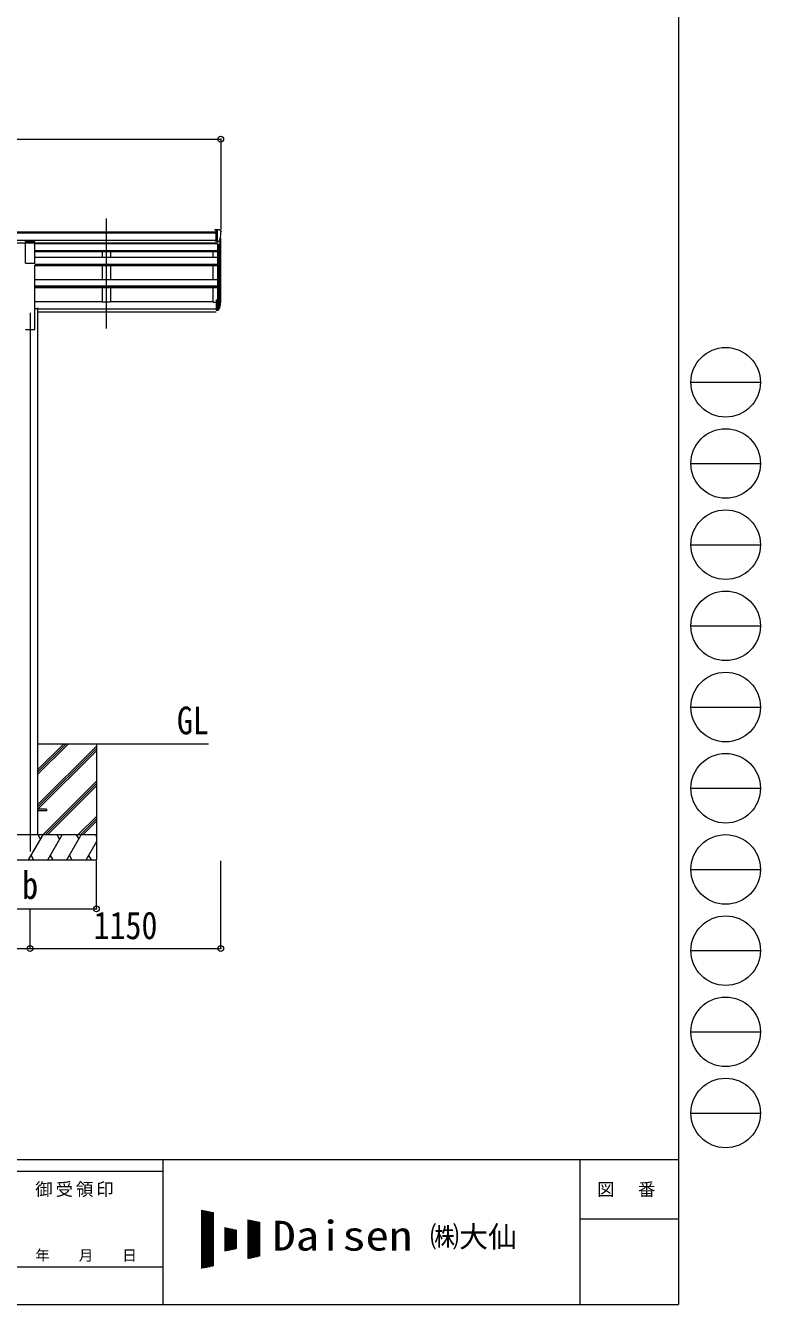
# Model space of a CAD drawing. Units: millimetres at full size; details may follow other scales. Extents: x -9783 to 33612, y -6828 to 13322.
# Drawn here: x 5457 to 9892, y -6828 to 890 of the extents above; entities that cross this region are included whole.
import ezdxf
from ezdxf.enums import TextEntityAlignment as Align

# ---------------------------------------------------------------- set-up
doc = ezdxf.new("R2010")
doc.units = ezdxf.units.MM
doc.header["$LTSCALE"] = 35
doc.header["$PDMODE"] = 32
doc.header["$PDSIZE"] = 35
for name, color, linetype, lineweight in [('0-0_0', 7, 'Continuous', 9), ('0-1_本体', 4, 'Continuous', 9), ('0-2_部品', 7, 'Continuous', 9), ('0-8_PARTS2', 2, 'Continuous', 9), ('0-A_寸法', 6, 'Continuous', 9), ('F-0_240', 7, 'Continuous', 9)]:
    doc.layers.add(name, color=color, linetype=linetype, lineweight=lineweight)
doc.styles.add('ＭＳ ゴシック', font='')
doc.styles.get('ＭＳ ゴシック').set_extended_font_data('MS Gothic')

msp = doc.modelspace()

# ---------------------------------------------------------------- linework, layer by layer
at = {"layer": '0-0_0'}
for p, q in [((5529.9, -3444.26), (6560.7, -3444.26)), ((5529.9, -3629.89), (5715.53, -3444.26)), ((5529.9, -3615.75), (5701.39, -3444.26)), ((5529.9, -3601.61), (5687.24, -3444.26)), ((5529.9, -3813.74), (5884.7, -3458.94)), ((5884.7, -3444.26), (5884.7, -4144.26)), ((5529.9, -3827.88), (5884.7, -3473.08)), ((5532.16, -3839.76), (5884.7, -3487.22)), ((5561.5, -3994.26), (5884.7, -3671.07)), ((5575.65, -3994.26), (5884.7, -3685.21)), ((5589.79, -3994.26), (5884.7, -3699.35)), ((5773.64, -3994.26), (5884.7, -3883.2)), ((5787.78, -3994.26), (5884.7, -3897.34)), ((5801.92, -3994.26), (5884.7, -3911.49)), ((5884.7, -3994.26), (5084.7, -3994.26)), ((5475.85, -4144.26), (5562.46, -3994.26)), ((5547.46, -4020.24), (5532.45, -3994.26)), ((5591.32, -4144.26), (5677.93, -3994.26)), ((5662.93, -4020.24), (5647.93, -3994.26)), ((5706.79, -4144.26), (5793.4, -3994.26)), ((5763.4, -3994.26), (5778.4, -4020.24)), ((5878.87, -3994.26), (5884.7, -4004.36)), ((5822.26, -4144.26), (5884.7, -4036.12)), ((5084.7, -4144.26), (5884.7, -4144.26)), ((5490.85, -4118.28), (5505.85, -4144.26)), ((5606.32, -4118.28), (5621.32, -4144.26)), ((5721.79, -4118.28), (5736.79, -4144.26)), ((5837.26, -4118.28), (5852.26, -4144.26))]:
    msp.add_line(p, q, dxfattribs=at)
at = {"layer": '0-1_本体'}
for p, q in [((1261.2, -355.71), (6608.2, -355.71)), ((1261.2, -361.06), (6608.2, -361.06)), ((1261.2, -404.59), (6608.2, -404.59)), ((1261.2, -422.26), (6608.2, -422.26)), ((6608.2, -424.63), (5512.2, -424.63)), ((6614.7, -427.63), (5512.2, -427.63)), ((5919.7, -424.63), (5919.7, -427.63)), ((5969.7, -424.63), (5969.7, -427.63)), ((6589.7, -427.63), (6589.7, -424.63)), ((6614.7, -427.09), (6614.7, -777.58)), ((6620.7, -426.62), (6620.7, -822.02)), ((6630.41, -411.26), (6630.41, -804.02)), ((6634.7, -781.44), (6634.7, -392.46)), ((6614.7, -469.79), (5512.2, -469.79)), ((6614.7, -471.18), (5512.2, -471.18)), ((6614.7, -474.96), (5512.2, -474.96)), ((6614.7, -511.03), (5512.2, -511.03)), ((5919.7, -474.96), (5919.7, -511.03)), ((5969.7, -474.96), (5969.7, -511.03)), ((6589.7, -511.03), (6589.7, -474.96)), ((6614.7, -551.77), (5512.2, -551.77)), ((6614.7, -553.25), (5512.2, -553.25)), ((5512.2, -944.28), (5512.2, -556.05)), ((6614.7, -560.04), (5512.2, -560.04)), ((5919.7, -560.04), (5919.7, -643.39)), ((5969.7, -560.04), (5969.7, -643.39)), ((6589.7, -643.39), (6589.7, -560.04)), ((5512.2, -643.39), (6614.7, -643.39)), ((6614.7, -682.61), (5512.2, -682.61)), ((6614.7, -684.08), (5512.2, -684.08)), ((6614.7, -693.74), (5512.2, -693.74)), ((5919.7, -693.57), (5919.7, -779.81)), ((5969.7, -693.57), (5969.7, -779.81)), ((6589.7, -779.81), (6589.7, -693.74)), ((5512.2, -774.99), (5919.7, -774.99)), ((5512.2, -817.9), (5529.9, -817.9)), ((5529.9, -814.26), (5529.9, -3994.26)), ((5529.9, -819.3), (6608.2, -819.3)), ((5529.9, -820.68), (6608.2, -820.68)), ((5529.9, -837.85), (6608.2, -837.85)), ((5969.7, -779.79), (5919.7, -779.79)), ((5969.7, -774.99), (6589.7, -774.99)), ((6589.7, -779.79), (6608.2, -779.79)), ((5457.2, -944.28), (5512.2, -944.28))]:
    msp.add_line(p, q, dxfattribs=at)
at = {"layer": '0-2_部品'}
for p, q in [((6608.4, -342.63), (6598.4, -342.71)), ((6598.4, -344.23), (6598.4, -342.71)), ((6608.4, -414.61), (6608.4, -342.63)), ((6626.9, -342.63), (6608.4, -342.63)), ((6614.9, -415.61), (6614.9, -342.63)), ((6626.9, -342.63), (6629.23, -342.77)), ((6629.99, -343.19), (6634.05, -349)), ((6636.9, -352), (6636.9, -352.63)), ((5457.4, -412.86), (5512.4, -412.86)), ((5457.4, -544.57), (5457.4, -412.86)), ((5512.4, -544.57), (5512.4, -412.86)), ((6608.4, -414.61), (6614.9, -414.61)), ((6614.9, -415.61), (6620.11, -415.29)), ((6622.52, -413.8), (6631.8, -397.73)), ((5457.4, -544.57), (5512.4, -544.57)), ((6608.4, -766.1), (6608.4, -827.17)), ((6608.4, -766.1), (6614.9, -766.1)), ((6614.9, -766.1), (6614.9, -827.99)), ((6608.4, -804.41), (6614.9, -804.41)), ((6608.4, -809.81), (6614.9, -809.81)), ((6608.4, -827.17), (6614.9, -827.17)), ((6614.9, -810.81), (6620.03, -810.81)), ((6614.9, -812.81), (6619.74, -812.81)), ((6614.9, -827.99), (6619.74, -827.99)), ((6621.33, -810.06), (6631.08, -791.65)), ((6632.5, -792.14), (6622.34, -811.31)), ((6629.92, -809), (6622.34, -826.49))]:
    msp.add_line(p, q, dxfattribs=at)
at = {"layer": '0-2_部品', "color": 4}
msp.add_line((5584.3, -3839.76), (5529.5, -3839.76), dxfattribs=at)
msp.add_lwpolyline([(5584.3, -3839.76), (5584.3, -3848.76), (5529.5, -3848.76)], dxfattribs=at)
at = {"layer": '0-2_部品'}
for centre, radius, start, end in [((6629.17, -343.77), 1, 35, 86.5), ((6434.9, -352.63), 202, 347.09739, 0), ((6633.9, -352), 3, 0, 87), ((6619.92, -412.3), 3, 273.5, 330), ((6546.95, -765.7), 88.05, 342.78929, 2.77608), ((6546.24, -769.97), 89.07, 345.58812, 5.50424), ((6619.74, -809.81), 3, 270, 330), ((6619.74, -824.99), 3, 270, 330), ((6620.03, -809.31), 1.5, 270, 330), ((6501.68, -772.92), 133.22, 344.28698, 356.72013)]:
    msp.add_arc(centre, radius, start, end, dxfattribs=at)
at = {"layer": '0-8_PARTS2'}
for p, q in [((5944.7, -938.05), (5944.7, -275.53)), ((5484.7, -844.26), (5484.7, -4094.26))]:
    msp.add_line(p, q, dxfattribs=at)
at = {"layer": '0-A_寸法'}
for p, q in [((1234.7, 204.1), (6634.7, 204.1)), ((6634.7, 204.1), (6634.7, -341.52)), ((5884.7, -4440.65), (5884.7, -4151.68)), ((6634.7, -4680.62), (6634.7, -4151.68)), ((5084.7, -4440.65), (5884.7, -4440.65)), ((5484.7, -4680.62), (5484.7, -4440.65)), ((2384.7, -4680.62), (5484.7, -4680.62)), ((5484.7, -4680.62), (6634.7, -4680.62))]:
    msp.add_line(p, q, dxfattribs=at)
for p in [(6634.7, 204.1), (5884.7, -4440.65), (5484.7, -4680.62), (6634.7, -4680.62)]:
    msp.add_point(p, dxfattribs=at)
at = {"layer": 'F-0_240', "color": 5}
for p, q in [((9396.97, 6751.9), (9396.97, -6828.1)), ((-9783.03, -5953.1), (9396.97, -5953.1)), ((6285.75, -5953.1), (6285.75, -6828.1)), ((8801.97, -5953.1), (8801.97, -6828.1)), ((-9783.03, -6023.1), (6285.75, -6023.1)), ((8801.97, -6311.85), (9396.97, -6311.85)), ((5305.75, -6600.6), (6285.75, -6600.6)), ((-9783.03, -6828.1), (9396.97, -6828.1))]:
    msp.add_line(p, q, dxfattribs=at)
at = {"layer": 'F-0_240', "color": 4}
for p, q in [((9471.77, -1263.1), (9891.77, -1263.1)), ((9471.77, -1753.1), (9891.77, -1753.1)), ((9471.77, -2243.1), (9891.77, -2243.1)), ((9471.77, -2733.1), (9891.77, -2733.1)), ((9471.77, -3223.1), (9891.77, -3223.1)), ((9471.77, -3713.1), (9891.77, -3713.1)), ((9471.77, -4203.1), (9891.77, -4203.1)), ((9471.77, -4693.1), (9891.77, -4693.1)), ((9471.77, -5183.1), (9891.77, -5183.1)), ((9471.77, -5673.1), (9891.77, -5673.1))]:
    msp.add_line(p, q, dxfattribs=at)
at = {"layer": 'F-0_240'}
for p, q in [((6519.04, -6259.47), (6589.04, -6274.05)), ((6519.04, -6259.47), (6519.04, -6609.47)), ((6519.04, -6262.76), (6534.85, -6262.76)), ((6519.04, -6266.26), (6551.65, -6266.26)), ((6519.04, -6269.76), (6568.45, -6269.76)), ((6519.04, -6273.26), (6585.25, -6273.26)), ((6519.04, -6276.76), (6589.04, -6276.76)), ((6519.04, -6280.26), (6589.04, -6280.26)), ((6519.04, -6283.76), (6589.04, -6283.76)), ((6519.04, -6287.26), (6589.04, -6287.26)), ((6519.04, -6290.76), (6589.04, -6290.76)), ((6519.04, -6294.26), (6589.04, -6294.26)), ((6519.04, -6297.76), (6589.04, -6297.76)), ((6519.04, -6301.26), (6589.04, -6301.26)), ((6519.04, -6304.76), (6589.04, -6304.76)), ((6519.04, -6308.26), (6589.04, -6308.26)), ((6519.04, -6311.76), (6589.04, -6311.76)), ((6519.04, -6315.26), (6589.04, -6315.26)), ((6519.04, -6318.76), (6589.04, -6318.76)), ((6519.04, -6322.26), (6589.04, -6322.26)), ((6519.04, -6325.76), (6589.04, -6325.76)), ((6521.12, -6609.03), (6521.12, -6259.9)), ((6524.62, -6608.3), (6524.62, -6260.63)), ((6528.12, -6607.58), (6528.12, -6261.36)), ((6531.62, -6606.85), (6531.62, -6262.09)), ((6535.12, -6606.12), (6535.12, -6262.81)), ((6538.62, -6605.39), (6538.62, -6263.54)), ((6542.12, -6604.66), (6542.12, -6264.27)), ((6545.62, -6603.93), (6545.62, -6265)), ((6549.12, -6603.2), (6549.12, -6265.73)), ((6552.62, -6602.47), (6552.62, -6266.46)), ((6556.12, -6601.74), (6556.12, -6267.19)), ((6559.62, -6601.01), (6559.62, -6267.92)), ((6563.12, -6600.28), (6563.12, -6268.65)), ((6566.62, -6599.55), (6566.62, -6269.38)), ((6570.12, -6598.83), (6570.12, -6270.11)), ((6573.62, -6598.1), (6573.62, -6270.84)), ((6577.12, -6597.37), (6577.12, -6271.56)), ((6580.62, -6596.64), (6580.62, -6272.29)), ((6584.12, -6595.91), (6584.12, -6273.02)), ((6587.62, -6595.18), (6587.62, -6273.75)), ((6589.04, -6274.05), (6589.04, -6594.88)), ((6799.04, -6317.8), (6869.04, -6332.38)), ((6799.04, -6317.8), (6799.04, -6551.13)), ((6799.04, -6318.76), (6803.65, -6318.76)), ((6799.04, -6322.26), (6820.45, -6322.26)), ((6799.04, -6325.76), (6837.25, -6325.76)), ((6801.12, -6550.7), (6801.12, -6318.23)), ((6804.62, -6549.97), (6804.62, -6318.96)), ((6808.12, -6549.24), (6808.12, -6319.69)), ((6811.62, -6548.51), (6811.62, -6320.42)), ((6815.12, -6547.78), (6815.12, -6321.15)), ((6818.62, -6547.05), (6818.62, -6321.88)), ((6822.12, -6546.33), (6822.12, -6322.61)), ((6825.62, -6545.6), (6825.62, -6323.34)), ((6829.12, -6544.87), (6829.12, -6324.06)), ((6832.62, -6544.14), (6832.62, -6324.79)), ((6836.12, -6543.41), (6836.12, -6325.52)), ((6839.62, -6542.68), (6839.62, -6326.25)), ((6843.12, -6541.95), (6843.12, -6326.98)), ((6846.62, -6541.22), (6846.62, -6327.71)), ((6850.12, -6540.49), (6850.12, -6328.44)), ((6519.04, -6329.26), (6589.04, -6329.26)), ((6519.04, -6332.76), (6589.04, -6332.76)), ((6519.04, -6336.26), (6589.04, -6336.26)), ((6519.04, -6339.76), (6589.04, -6339.76)), ((6519.04, -6343.26), (6589.04, -6343.26)), ((6519.04, -6346.76), (6589.04, -6346.76)), ((6519.04, -6350.26), (6589.04, -6350.26)), ((6519.04, -6353.76), (6589.04, -6353.76)), ((6519.04, -6357.26), (6589.04, -6357.26)), ((6519.04, -6360.76), (6589.04, -6360.76)), ((6519.04, -6364.26), (6589.04, -6364.26)), ((6519.04, -6367.76), (6589.04, -6367.76)), ((6519.04, -6371.26), (6589.04, -6371.26)), ((6519.04, -6374.76), (6589.04, -6374.76)), ((6519.04, -6378.26), (6589.04, -6378.26)), ((6519.04, -6381.76), (6589.04, -6381.76)), ((6519.04, -6385.26), (6589.04, -6385.26)), ((6519.04, -6388.76), (6589.04, -6388.76)), ((6519.04, -6392.26), (6589.04, -6392.26)), ((6519.04, -6395.76), (6589.04, -6395.76)), ((6519.04, -6399.26), (6589.04, -6399.26)), ((6519.04, -6402.76), (6589.04, -6402.76)), ((6659.04, -6364.47), (6729.04, -6379.05)), ((6659.04, -6364.47), (6659.04, -6504.47)), ((6659.04, -6367.76), (6674.85, -6367.76)), ((6659.04, -6371.26), (6691.65, -6371.26)), ((6659.04, -6374.76), (6708.45, -6374.76)), ((6659.04, -6378.26), (6725.25, -6378.26)), ((6659.04, -6381.76), (6729.04, -6381.76)), ((6659.04, -6385.26), (6729.04, -6385.26)), ((6659.04, -6388.76), (6729.04, -6388.76)), ((6659.04, -6392.26), (6729.04, -6392.26)), ((6659.04, -6395.76), (6729.04, -6395.76)), ((6659.04, -6399.26), (6729.04, -6399.26)), ((6659.04, -6402.76), (6729.04, -6402.76)), ((6661.12, -6504.03), (6661.12, -6364.9)), ((6664.62, -6503.3), (6664.62, -6365.63)), ((6668.12, -6502.58), (6668.12, -6366.36)), ((6671.62, -6501.85), (6671.62, -6367.09)), ((6675.12, -6501.12), (6675.12, -6367.81)), ((6678.62, -6500.39), (6678.62, -6368.54)), ((6682.12, -6499.66), (6682.12, -6369.27)), ((6685.62, -6498.93), (6685.62, -6370)), ((6689.12, -6498.2), (6689.12, -6370.73)), ((6692.62, -6497.47), (6692.62, -6371.46)), ((6696.12, -6496.74), (6696.12, -6372.19)), ((6699.62, -6496.01), (6699.62, -6372.92)), ((6703.12, -6495.28), (6703.12, -6373.65)), ((6706.62, -6494.55), (6706.62, -6374.38)), ((6710.12, -6493.83), (6710.12, -6375.11)), ((6713.62, -6493.1), (6713.62, -6375.84)), ((6717.12, -6492.37), (6717.12, -6376.56)), ((6720.62, -6491.64), (6720.62, -6377.29)), ((6724.12, -6490.91), (6724.12, -6378.02)), ((6727.62, -6490.18), (6727.62, -6378.75)), ((6729.04, -6379.05), (6729.04, -6489.88)), ((6799.04, -6329.26), (6854.05, -6329.26)), ((6799.04, -6332.76), (6869.04, -6332.76)), ((6799.04, -6336.26), (6869.04, -6336.26)), ((6799.04, -6339.76), (6869.04, -6339.76)), ((6799.04, -6343.26), (6869.04, -6343.26)), ((6799.04, -6346.76), (6869.04, -6346.76)), ((6799.04, -6350.26), (6869.04, -6350.26)), ((6799.04, -6353.76), (6869.04, -6353.76)), ((6799.04, -6357.26), (6869.04, -6357.26)), ((6799.04, -6360.76), (6869.04, -6360.76)), ((6799.04, -6364.26), (6869.04, -6364.26)), ((6799.04, -6367.76), (6869.04, -6367.76)), ((6799.04, -6371.26), (6869.04, -6371.26)), ((6799.04, -6374.76), (6869.04, -6374.76)), ((6799.04, -6378.26), (6869.04, -6378.26)), ((6799.04, -6381.76), (6869.04, -6381.76)), ((6799.04, -6385.26), (6869.04, -6385.26)), ((6799.04, -6388.76), (6869.04, -6388.76)), ((6799.04, -6392.26), (6869.04, -6392.26)), ((6799.04, -6395.76), (6869.04, -6395.76)), ((6799.04, -6399.26), (6869.04, -6399.26)), ((6799.04, -6402.76), (6869.04, -6402.76)), ((6853.62, -6539.76), (6853.62, -6329.17)), ((6857.12, -6539.03), (6857.12, -6329.9)), ((6860.62, -6538.3), (6860.62, -6330.63)), ((6864.12, -6537.58), (6864.12, -6331.36)), ((6867.62, -6536.85), (6867.62, -6332.09)), ((6869.04, -6332.38), (6869.04, -6536.55)), ((6519.04, -6406.26), (6589.04, -6406.26)), ((6519.04, -6409.76), (6589.04, -6409.76)), ((6519.04, -6413.26), (6589.04, -6413.26)), ((6519.04, -6416.76), (6589.04, -6416.76)), ((6519.04, -6420.26), (6589.04, -6420.26)), ((6519.04, -6423.76), (6589.04, -6423.76)), ((6519.04, -6427.26), (6589.04, -6427.26)), ((6519.04, -6430.76), (6589.04, -6430.76)), ((6519.04, -6434.26), (6589.04, -6434.26)), ((6519.04, -6437.76), (6589.04, -6437.76)), ((6519.04, -6441.26), (6589.04, -6441.26)), ((6519.04, -6444.76), (6589.04, -6444.76)), ((6519.04, -6448.26), (6589.04, -6448.26)), ((6519.04, -6451.76), (6589.04, -6451.76)), ((6519.04, -6455.26), (6589.04, -6455.26)), ((6519.04, -6458.76), (6589.04, -6458.76)), ((6519.04, -6462.26), (6589.04, -6462.26)), ((6519.04, -6465.76), (6589.04, -6465.76)), ((6519.04, -6469.26), (6589.04, -6469.26)), ((6519.04, -6472.76), (6589.04, -6472.76)), ((6519.04, -6476.26), (6589.04, -6476.26)), ((6519.04, -6479.76), (6589.04, -6479.76)), ((6659.04, -6406.26), (6729.04, -6406.26)), ((6659.04, -6409.76), (6729.04, -6409.76)), ((6659.04, -6413.26), (6729.04, -6413.26)), ((6659.04, -6416.76), (6729.04, -6416.76)), ((6659.04, -6420.26), (6729.04, -6420.26)), ((6659.04, -6423.76), (6729.04, -6423.76)), ((6659.04, -6427.26), (6729.04, -6427.26)), ((6659.04, -6430.76), (6729.04, -6430.76)), ((6659.04, -6434.26), (6729.04, -6434.26)), ((6659.04, -6437.76), (6729.04, -6437.76)), ((6659.04, -6441.26), (6729.04, -6441.26)), ((6659.04, -6444.76), (6729.04, -6444.76)), ((6659.04, -6448.26), (6729.04, -6448.26)), ((6659.04, -6451.76), (6729.04, -6451.76)), ((6659.04, -6455.26), (6729.04, -6455.26)), ((6659.04, -6458.76), (6729.04, -6458.76)), ((6659.04, -6462.26), (6729.04, -6462.26)), ((6659.04, -6465.76), (6729.04, -6465.76)), ((6659.04, -6469.26), (6729.04, -6469.26)), ((6659.04, -6472.76), (6729.04, -6472.76)), ((6659.04, -6476.26), (6729.04, -6476.26)), ((6659.04, -6479.76), (6729.04, -6479.76)), ((6799.04, -6406.26), (6869.04, -6406.26)), ((6799.04, -6409.76), (6869.04, -6409.76)), ((6799.04, -6413.26), (6869.04, -6413.26)), ((6799.04, -6416.76), (6869.04, -6416.76)), ((6799.04, -6420.26), (6869.04, -6420.26)), ((6799.04, -6423.76), (6869.04, -6423.76)), ((6799.04, -6427.26), (6869.04, -6427.26)), ((6799.04, -6430.76), (6869.04, -6430.76)), ((6799.04, -6434.26), (6869.04, -6434.26)), ((6799.04, -6437.76), (6869.04, -6437.76)), ((6799.04, -6441.26), (6869.04, -6441.26)), ((6799.04, -6444.76), (6869.04, -6444.76)), ((6799.04, -6448.26), (6869.04, -6448.26)), ((6799.04, -6451.76), (6869.04, -6451.76)), ((6799.04, -6455.26), (6869.04, -6455.26)), ((6799.04, -6458.76), (6869.04, -6458.76)), ((6799.04, -6462.26), (6869.04, -6462.26)), ((6799.04, -6465.76), (6869.04, -6465.76)), ((6799.04, -6469.26), (6869.04, -6469.26)), ((6799.04, -6472.76), (6869.04, -6472.76)), ((6799.04, -6476.26), (6869.04, -6476.26)), ((6799.04, -6479.76), (6869.04, -6479.76)), ((6519.04, -6483.26), (6589.04, -6483.26)), ((6519.04, -6486.76), (6589.04, -6486.76)), ((6519.04, -6490.26), (6589.04, -6490.26)), ((6519.04, -6493.76), (6589.04, -6493.76)), ((6519.04, -6497.26), (6589.04, -6497.26)), ((6519.04, -6500.76), (6589.04, -6500.76)), ((6519.04, -6504.26), (6589.04, -6504.26)), ((6519.04, -6507.76), (6589.04, -6507.76)), ((6519.04, -6511.26), (6589.04, -6511.26)), ((6519.04, -6514.76), (6589.04, -6514.76)), ((6519.04, -6518.26), (6589.04, -6518.26)), ((6519.04, -6521.76), (6589.04, -6521.76)), ((6519.04, -6525.26), (6589.04, -6525.26)), ((6519.04, -6528.76), (6589.04, -6528.76)), ((6519.04, -6532.26), (6589.04, -6532.26)), ((6519.04, -6535.76), (6589.04, -6535.76)), ((6519.04, -6539.26), (6589.04, -6539.26)), ((6519.04, -6542.76), (6589.04, -6542.76)), ((6519.04, -6546.26), (6589.04, -6546.26)), ((6519.04, -6549.76), (6589.04, -6549.76)), ((6519.04, -6553.26), (6589.04, -6553.26)), ((6519.04, -6556.76), (6589.04, -6556.76)), ((6659.04, -6483.26), (6729.04, -6483.26)), ((6659.04, -6486.76), (6729.04, -6486.76)), ((6659.04, -6504.47), (6729.04, -6489.88)), ((6659.04, -6490.26), (6727.23, -6490.26)), ((6659.04, -6493.76), (6710.43, -6493.76)), ((6659.04, -6497.26), (6693.63, -6497.26)), ((6659.04, -6500.76), (6676.83, -6500.76)), ((6659.04, -6504.26), (6660.03, -6504.26)), ((6799.04, -6483.26), (6869.04, -6483.26)), ((6799.04, -6486.76), (6869.04, -6486.76)), ((6799.04, -6490.26), (6869.04, -6490.26)), ((6799.04, -6493.76), (6869.04, -6493.76)), ((6799.04, -6497.26), (6869.04, -6497.26)), ((6799.04, -6500.76), (6869.04, -6500.76)), ((6799.04, -6504.26), (6869.04, -6504.26)), ((6799.04, -6507.76), (6869.04, -6507.76)), ((6799.04, -6511.26), (6869.04, -6511.26)), ((6799.04, -6514.76), (6869.04, -6514.76)), ((6799.04, -6518.26), (6869.04, -6518.26)), ((6799.04, -6521.76), (6869.04, -6521.76)), ((6799.04, -6525.26), (6869.04, -6525.26)), ((6799.04, -6528.76), (6869.04, -6528.76)), ((6799.04, -6532.26), (6869.04, -6532.26)), ((6799.04, -6535.76), (6869.04, -6535.76)), ((6869.04, -6536.55), (6799.04, -6551.13)), ((6799.04, -6539.26), (6856.03, -6539.26)), ((6799.04, -6542.76), (6839.23, -6542.76)), ((6799.04, -6546.26), (6822.43, -6546.26)), ((6799.04, -6549.76), (6805.63, -6549.76)), ((6519.04, -6560.26), (6589.04, -6560.26)), ((6519.04, -6563.76), (6589.04, -6563.76)), ((6519.04, -6567.26), (6589.04, -6567.26)), ((6519.04, -6570.76), (6589.04, -6570.76)), ((6519.04, -6574.26), (6589.04, -6574.26)), ((6519.04, -6577.76), (6589.04, -6577.76)), ((6519.04, -6581.26), (6589.04, -6581.26)), ((6519.04, -6584.76), (6589.04, -6584.76)), ((6519.04, -6588.26), (6589.04, -6588.26)), ((6519.04, -6591.76), (6589.04, -6591.76)), ((6589.04, -6594.88), (6519.04, -6609.47)), ((6519.04, -6595.26), (6587.23, -6595.26)), ((6519.04, -6598.76), (6570.43, -6598.76)), ((6519.04, -6602.26), (6553.63, -6602.26)), ((6519.04, -6605.76), (6536.83, -6605.76)), ((6519.04, -6609.26), (6520.03, -6609.26))]:
    msp.add_line(p, q, dxfattribs=at)
at = {"layer": 'F-0_240', "color": 4}
for centre in [(9681.77, -1263.1), (9681.77, -1753.1), (9681.77, -2243.1), (9681.77, -2733.1), (9681.77, -3223.1), (9681.77, -3713.1), (9681.77, -4203.1), (9681.77, -4693.1), (9681.77, -5183.1), (9681.77, -5673.1)]:
    msp.add_circle(centre, 210, dxfattribs=at)

# ---------------------------------------------------------------- texts
at = {"layer": '0-0_0', "style": 'ＭＳ ゴシック', "width": 0.85}
msp.add_text('GL', height=166.8, dxfattribs=at).set_placement((6370.24, -3437.32), align=Align.BOTTOM_LEFT)
at = {"layer": '0-A_寸法', "color": 7, "style": 'ＭＳ ゴシック', "width": 0.85}
for s, p in [('b', (5436.57, -4431.15)), ('1150', (5867.2, -4673.62))]:
    msp.add_text(s, height=166.8, dxfattribs=at).set_placement(p, align=Align.BOTTOM_LEFT)
at = {"layer": 'F-0_240', "style": 'ＭＳ ゴシック', "width": 1.15}
msp.add_text('Daisen', height=179.6, dxfattribs=at).set_placement((6947.05, -6556.97), align=Align.BOTTOM_LEFT)
at = {"layer": 'F-0_240', "style": 'ＭＳ ゴシック'}
for s, height, p in [('㈱大仙\u3000', 128.3, (7898.35, -6521.97)), ('年\u3000\u3000月\u3000\u3000日', 64.15, (5515.76, -6583.1))]:
    msp.add_text(s, height=height, dxfattribs=at).set_placement(p, align=Align.BOTTOM_LEFT)
at = {"layer": 'F-0_240', "char_height": 76.98, "attachment_point": 7, "style": 'ＭＳ ゴシック'}
for s, insert in [('\\T1.17;御受領印', (5515.75, -6180.6)), ('\\T1.17;図\u3000番', (8906.97, -6180.6))]:
    msp.add_mtext(s, dxfattribs=dict(at, insert=insert))

doc.saveas('drawing.dxf')
